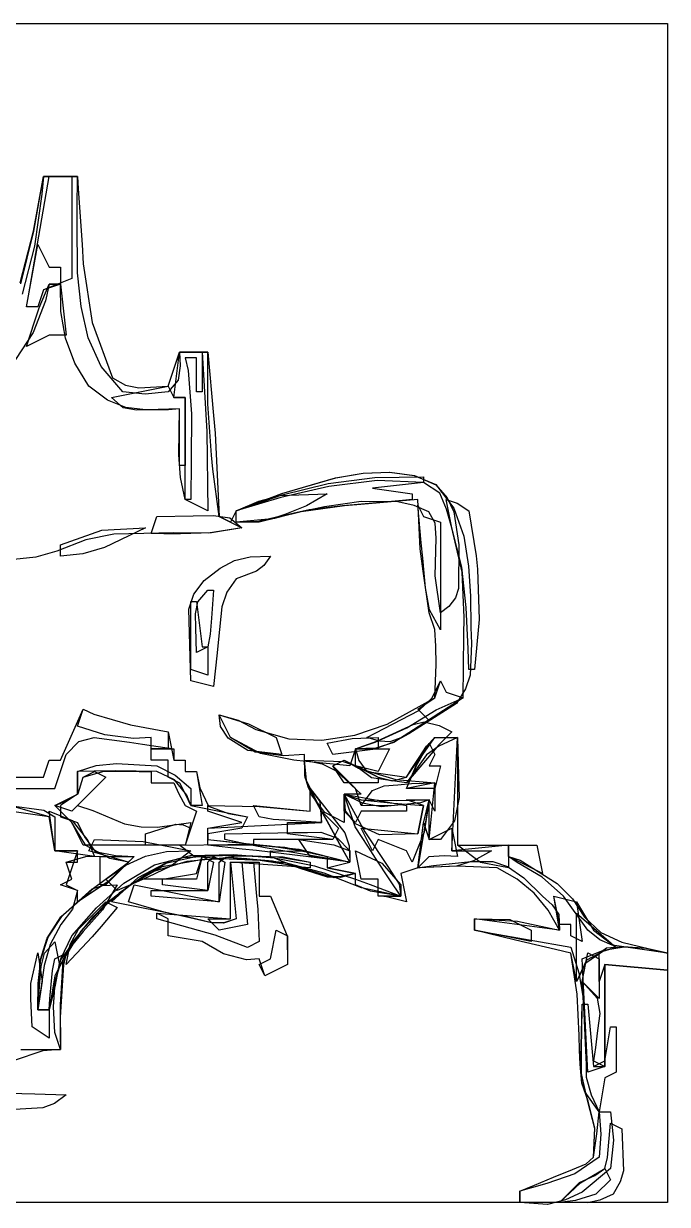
# Model space of a CAD drawing. Extents: x -0.2 to 55, y -0.1 to 55.
# Drawn here: x 25 to 55, y -0.1 to 55 of the extents above; entities that cross this region are included whole.
import ezdxf

# ---------------------------------------------------------------- set-up
doc = ezdxf.new("R2010")
doc.units = 0

msp = doc.modelspace()

# ---------------------------------------------------------------- linework, layer by layer
at = {"layer": 'Layer 1', "color": 7}
for points in [[(0, 55.0333), (55.033264, 55.0333), (55.033264, 0.000036), (0, 0.000036), (0, 55.0333), (0, 55.0333)], [(26.1938, 47.8896), (27.252132, 47.8896), (27.252132, 43.127106), (25.929217, 42.59794), (25.664634, 41.804191), (25.135468, 41.804191), (25.23262, 42.329223), (26.1938, 47.8896), (26.1938, 47.8896)], [(25.6646, 44.7146), (26.193766, 43.656268), (26.722932, 43.656268), (26.722932, 42.862519), (25.929183, 42.597936), (25.6646, 41.804187), (25.135434, 41.804187), (25.6646, 44.7146), (25.6646, 44.7146)], [(26.1938, 42.8625), (26.722966, 42.8625), (26.987549, 40.481253), (26.1938, 40.481253), (25.135468, 39.952087), (25.515806, 41.109638), (25.729746, 41.76076), (26.1938, 42.8625), (26.1938, 42.8625)], [(32.2792, 39.6875), (33.337532, 39.6875), (33.548737, 35.98594), (33.602115, 32.279176), (32.543783, 32.808342), (32.543783, 37.570836), (32.014617, 37.570836), (32.2792, 39.6875), (32.2792, 39.6875)], [(32.2792, 39.6875), (33.337532, 39.6875), (33.337532, 37.835419), (33.072949, 37.835419), (33.072949, 39.422917), (32.543783, 39.422917), (32.67446, 38.841881), (32.834204, 36.81326), (32.83162, 36.10271), (32.824902, 35.37149), (32.821285, 34.624766), (32.808366, 32.808342), (32.543783, 32.808342), (32.543783, 37.570836), (32.014617, 37.570836), (32.2792, 39.6875), (32.2792, 39.6875)], [(31.75, 38.1), (32.014583, 37.570834), (32.543749, 37.570834), (32.543749, 34.395838), (32.279166, 34.395838), (32.279166, 37.041668), (30.263788, 36.989992), (29.645997, 37.101354), (29.10417, 37.570834), (31.75, 38.1), (31.75, 38.1)], [(44.232, 33.5194), (45.070852, 32.4078), (45.540324, 31.104352), (45.758969, 29.705926), (45.845336, 28.309389), (45.872208, 26.838679), (45.90218, 26.090922), (45.827895, 24.614704), (45.616051, 23.980914), (45.197315, 23.297815), (42.978331, 21.877748), (42.233158, 21.467438), (41.494057, 21.204276), (40.481329, 21.166681), (40.644125, 20.624809), (41.010495, 20.108349), (42.862576, 19.843766), (43.114757, 20.248909), (43.457888, 20.769807), (43.792751, 21.290704), (44.185491, 21.695847), (45.243823, 21.695847), (45.243823, 16.66877), (47.62507, 16.66877), (47.62507, 16.139604), (48.170773, 15.97424), (49.899504, 14.890956), (50.603351, 14.172482), (51.163868, 13.311873), (51.932615, 12.593736), (52.90567, 12.155123), (55.033394, 11.641693), (55.033394, 0.000041), (48.154236, 0.000041), (48.154236, 0.529207), (48.839465, 0.809293), (49.725198, 1.174128), (50.608864, 1.536896), (51.245607, 1.795041), (51.593815, 2.116705), (51.65038, 3.457484), (51.331687, 4.72507), (51.047294, 5.563762), (50.964397, 6.448218), (50.937009, 7.107092), (50.915821, 7.788703), (50.826925, 9.726839), (50.535483, 11.641693), (49.820282, 11.806024), (48.88184, 12.022031), (47.951665, 12.235971), (46.037572, 12.700025), (46.037572, 13.229191), (48.041139, 13.132533), (50.006317, 12.700025), (49.475196, 13.63719), (48.822043, 14.433176), (48.033424, 15.09019), (47.095904, 15.610438), (45.244442, 15.694669), (43.391742, 15.610438), (43.656325, 17.708203), (43.920908, 18.785434), (43.524034, 18.653143), (41.677097, 18.471467), (40.805779, 18.633206), (39.952163, 19.050017), (40.922896, 17.299726), (42.019218, 15.626975), (42.525646, 14.851829), (42.597993, 14.287523), (40.765742, 14.684195), (39.016821, 15.362392), (37.21577, 15.853594), (35.266275, 16.057672), (33.30354, 15.989299), (31.46277, 15.663148), (30.050009, 14.860186), (28.782108, 13.840689), (27.669599, 12.64851), (26.723013, 11.327501), (26.193847, 8.995863), (25.664681, 8.995863), (25.781545, 11.292869), (26.103829, 12.33827), (26.73955, 13.32841), (28.260744, 14.672755), (29.898009, 15.875021), (29.021578, 16.056922), (27.905669, 16.65429), (27.252179, 17.727102), (26.45843, 18.520851), (27.516762, 19.050017), (27.516762, 20.108349), (28.392734, 20.399278), (29.331962, 20.491504), (31.220924, 20.372932), (32.073832, 19.949132), (32.808422, 19.3146), (32.808422, 18.520851), (35.454252, 17.991685), (35.189669, 17.462519), (33.602171, 17.197936), (33.602171, 16.933353), (34.578855, 16.836202), (35.867663, 16.701843), (36.508967, 16.638798), (38.383071, 16.353791), (40.216746, 15.875021), (39.753726, 16.705977), (39.158414, 17.793248), (38.85249, 18.339984), (38.563103, 18.87225), (38.294385, 19.3593), (38.12437, 19.915499), (38.100082, 20.902098), (37.124432, 20.852489), (35.81133, 21.022105), (34.660503, 21.695847), (34.131337, 22.754179), (35.01651, 22.508359), (35.83459, 22.076185), (37.377179, 21.648025), (38.915922, 21.577907), (40.447753, 21.81894), (41.969609, 22.324232), (44.185491, 23.547928), (44.251637, 25.11889), (44.239235, 25.969483), (44.181553, 26.742709), (43.920908, 27.516673), (43.639789, 29.467973), (43.498196, 30.51597), (43.391742, 32.808333), (40.729376, 32.576823), (39.973351, 32.513778), (37.956845, 32.237006), (35.983418, 31.750001), (34.925086, 31.750001), (34.925086, 32.279167), (37.047331, 33.094423), (39.55452, 33.824399), (40.835927, 34.039508), (42.07372, 34.091818), (43.221284, 33.934168), (44.232, 33.5194), (44.232, 33.5194)], [(44.232, 33.5194), (45.070852, 32.4078), (45.540324, 31.104352), (45.758969, 29.705926), (45.845336, 28.309389), (45.872208, 26.838679), (45.90218, 26.090922), (45.827895, 24.614704), (45.616051, 23.980914), (45.197315, 23.297815), (42.978331, 21.877748), (42.233158, 21.467438), (41.494057, 21.204276), (40.481329, 21.166681), (40.216746, 20.372932), (38.182764, 20.587906), (37.604506, 20.644233), (36.056008, 20.948495), (34.660503, 21.695847), (34.131337, 22.754179), (35.01651, 22.508359), (35.83459, 22.076185), (37.377179, 21.648025), (38.915922, 21.577907), (40.447753, 21.81894), (41.969609, 22.324232), (44.185491, 23.547928), (44.251637, 25.11889), (44.239235, 25.969483), (44.181553, 26.742709), (43.920908, 27.516673), (43.639789, 29.467973), (43.498196, 30.51597), (43.391742, 32.808333), (40.729376, 32.576823), (39.973351, 32.513778), (37.956845, 32.237006), (35.983418, 31.750001), (34.925086, 31.750001), (34.925086, 32.279167), (37.047331, 33.094423), (39.55452, 33.824399), (40.835927, 34.039508), (42.07372, 34.091818), (43.221284, 33.934168), (44.232, 33.5194), (44.232, 33.5194)], [(44.2391, 33.5049), (44.760138, 32.8944), (45.064759, 32.236327), (45.3026, 30.704041), (45.29175, 28.659502), (45.143212, 28.223457), (44.841646, 27.817399), (44.44994, 27.516643), (44.196052, 29.250508), (44.253569, 31.015133), (44.19818, 31.709993), (43.900103, 32.238829), (43.225218, 32.535958), (42.456654, 32.700674), (40.755855, 32.721337), (39.032448, 32.47775), (37.521172, 32.146845), (36.699518, 31.923603), (35.940521, 31.771675), (34.924952, 31.749971), (34.924952, 32.279137), (37.047692, 33.094888), (39.562655, 33.827058), (40.847677, 34.041819), (42.087303, 34.091707), (43.233717, 33.928732), (44.2391, 33.5049), (44.2391, 33.5049)], [(43.6562, 33.8667), (43.6562, 33.602117), (41.274953, 33.337534), (43.127034, 33.072951), (43.127034, 32.808368), (42.670667, 32.76819), (40.596959, 32.576858), (39.879174, 32.513813), (38.3266, 32.332649), (36.80288, 31.996016), (35.95345, 31.780783), (34.924961, 31.750036), (34.924961, 32.279202), (37.066307, 33.036965), (39.204496, 33.556968), (41.385727, 33.834963), (43.6562, 33.8667), (43.6562, 33.8667)], [(39.1583, 33.0729), (38.205302, 32.517718), (37.190464, 32.113787), (36.579649, 31.905014), (34.924972, 31.749985), (34.924972, 32.279151), (35.97554, 32.733764), (36.977483, 32.994987), (39.1583, 33.0729), (39.1583, 33.0729)], [(43.3917, 32.5438), (43.656283, 32.014634), (44.450032, 31.750051), (44.450032, 26.722974), (43.935485, 27.665946), (43.753435, 28.693911), (43.686255, 29.373455), (43.62321, 30.079871), (43.553964, 30.795588), (43.3917, 32.5438), (43.3917, 32.5438)], [(44.7146, 32.8083), (45.227488, 32.64216), (45.772932, 32.279134), (46.120197, 30.179006), (46.183113, 29.568773), (46.259516, 27.215877), (46.037515, 24.87081), (45.772932, 24.87081), (45.733658, 25.847493), (45.673713, 27.136302), (45.648909, 27.777606), (45.442272, 29.655036), (44.979183, 31.485385), (44.7146, 32.8083), (44.7146, 32.8083)], [(31.2208, 32.0146), (32.907517, 32.047673), (33.856295, 32.066276), (34.626014, 31.954914), (35.189545, 31.485434), (33.768458, 31.255738), (32.328741, 31.204315), (31.546361, 31.211549), (30.956217, 31.220851), (31.2208, 32.0146), (31.2208, 32.0146)], [(30.6917, 31.4854), (28.774642, 30.575538), (27.762745, 30.276039), (26.722955, 30.162485), (26.722955, 30.691651), (28.645263, 31.385929), (30.6917, 31.4854), (30.6917, 31.4854)], [(36.5125, 30.1625), (36.214458, 29.727193), (35.862003, 29.46663), (34.925002, 29.104168), (34.476248, 28.480789), (34.253998, 27.802133), (34.09818, 26.292974), (34.028934, 25.65012), (33.86667, 24.077091), (32.808338, 24.341674), (32.713952, 27.700555), (32.938311, 28.401824), (33.420186, 29.038022), (34.170549, 29.616761), (34.842209, 29.974591), (35.575935, 30.145256), (36.5125, 30.1625), (36.5125, 30.1625)], [(33.6021, 28.575), (33.866683, 28.575), (33.767464, 27.268621), (33.711654, 26.533783), (33.6021, 25.92917), (33.072934, 25.664587), (33.039861, 26.822138), (33.021258, 27.47326), (33.13262, 28.040408), (33.6021, 28.575), (33.6021, 28.575)], [(32.8083, 28.0458), (33.072883, 28.0458), (33.337466, 25.929136), (33.602049, 25.929136), (33.602049, 24.606221), (32.8083, 24.870804), (32.8083, 28.0458), (32.8083, 28.0458)], [(44.45, 24.3417), (44.714583, 23.812534), (45.508332, 23.547951), (42.279071, 21.46436), (41.436876, 21.203911), (40.481255, 21.166704), (40.216672, 20.372955), (38.18269, 20.587929), (37.604432, 20.644256), (36.055934, 20.948518), (34.660429, 21.69587), (34.131263, 22.754202), (35.016436, 22.508381), (35.834516, 22.076208), (37.377105, 21.648048), (38.915847, 21.57793), (40.447679, 21.818962), (41.969534, 22.324255), (44.185417, 23.547951), (44.45, 24.3417), (44.45, 24.3417)], [(44.45, 24.3417), (44.714583, 23.812534), (45.508332, 23.547951), (42.641327, 21.708272), (42.082964, 21.506218), (41.622269, 21.530506), (41.010421, 21.69587), (43.434043, 22.967109), (44.065131, 23.557245), (44.45, 24.3417), (44.45, 24.3417)], [(44.45, 24.3417), (44.714583, 23.812534), (45.508332, 23.547951), (43.920834, 22.489619), (43.391668, 23.018785), (44.185417, 23.547951), (44.45, 24.3417), (44.45, 24.3417)], [(27.7812, 23.0187), (28.277293, 22.78719), (29.99506, 22.301736), (31.749945, 21.960368), (31.749945, 21.166619), (30.956196, 21.166619), (30.956196, 21.695785), (30.129374, 21.662712), (28.795151, 21.82174), (27.516617, 22.224951), (27.7812, 23.0187), (27.7812, 23.0187)], [(34.1313, 22.7542), (35.49805, 22.340457), (36.77713, 21.695868), (37.041713, 20.902119), (35.468094, 21.096309), (34.544711, 21.679332), (34.182976, 22.222967), (34.1313, 22.7542), (34.1313, 22.7542)], [(44.3839, 22.2581), (44.979212, 21.960444), (44.367364, 21.365132), (42.862548, 19.579197), (41.22544, 19.827244), (40.481301, 20.372946), (40.481301, 21.166695), (41.473487, 21.530497), (43.17674, 22.307709), (43.687303, 22.437934), (44.3839, 22.2581), (44.3839, 22.2581)], [(44.1854, 21.6958), (45.243732, 21.6958), (45.293341, 19.909865), (45.321247, 18.905276), (45.110639, 17.807716), (44.449983, 16.933306), (43.920817, 16.933306), (43.920817, 18.785387), (43.523943, 18.653095), (41.677006, 18.47142), (40.805687, 18.633158), (39.952072, 19.04997), (40.922805, 17.299679), (42.019127, 15.626927), (42.525555, 14.851782), (42.597902, 14.287476), (41.192305, 14.527254), (40.481238, 14.816642), (40.481238, 15.345808), (39.158323, 15.610391), (40.216655, 15.874974), (39.753635, 16.715232), (39.158323, 17.809737), (38.852399, 18.363191), (38.194042, 19.690434), (38.099991, 20.637468), (39.902602, 20.576677), (40.677361, 20.324584), (41.53957, 19.843719), (42.201028, 19.678355), (42.862485, 19.843719), (43.839168, 21.290657), (44.1854, 21.6958), (44.1854, 21.6958)], [(41.5396, 21.6958), (41.5396, 21.166634), (39.422936, 20.902051), (39.158353, 21.431217), (40.336495, 21.662672), (41.5396, 21.6958), (41.5396, 21.6958)], [(44.1854, 21.6958), (45.243732, 21.6958), (45.293341, 19.909865), (45.321247, 18.905276), (45.110639, 17.807716), (44.449983, 16.933306), (43.920817, 16.933306), (44.1854, 19.579136), (42.862485, 19.314553), (43.393823, 20.582561), (44.1854, 21.6958), (44.1854, 21.6958)], [(30.9563, 21.1667), (32.014632, 21.1667), (32.014632, 20.637534), (32.543798, 20.637534), (32.543798, 20.108368), (33.072964, 20.108368), (33.337547, 18.52087), (32.808381, 18.52087), (32.576871, 19.0335), (32.284361, 19.574237), (31.750049, 19.843785), (31.750049, 20.637534), (30.9563, 20.637534), (30.9563, 21.1667), (30.9563, 21.1667)], [(40.4813, 21.1667), (42.068798, 21.1667), (41.539632, 20.108368), (40.4813, 20.372951), (40.4813, 21.1667), (40.4813, 21.1667)], [(43.9208, 21.4312), (44.185383, 20.902034), (43.9208, 20.372868), (44.449966, 20.372868), (44.185383, 19.314536), (42.862468, 19.314536), (43.326889, 20.403263), (43.9208, 21.4312), (43.9208, 21.4312)], [(31.2208, 20.3729), (32.073708, 19.9491), (32.808298, 19.314568), (32.808298, 18.520819), (35.454128, 17.991653), (35.189545, 17.462487), (33.602047, 17.197904), (33.602047, 16.933321), (34.615937, 16.826868), (35.933685, 16.685274), (36.60186, 16.615511), (37.245231, 16.545748), (37.837248, 16.482768), (39.15829, 16.139572), (39.15829, 15.610406), (40.481205, 15.345823), (39.493015, 15.146965), (38.46376, 15.461578), (36.61826, 15.931051), (34.615231, 16.095239), (32.622374, 15.917791), (30.807389, 15.362359), (29.462201, 14.435025), (28.222503, 13.322317), (27.187977, 12.034872), (26.458306, 10.583329), (26.193723, 8.995831), (25.664557, 8.995831), (25.781421, 11.292837), (26.103705, 12.338238), (26.739425, 13.328378), (28.26062, 14.672723), (29.897885, 15.874989), (29.021454, 16.05689), (27.905544, 16.654258), (27.252055, 17.72707), (26.458306, 18.520819), (27.516638, 19.049985), (27.516638, 20.108317), (28.39261, 20.399245), (29.331838, 20.491472), (31.2208, 20.3729), (31.2208, 20.3729)], [(38.1, 20.6375), (38.934761, 20.474777), (39.587554, 20.153476), (40.74583, 19.050002), (39.952081, 19.050002), (39.952081, 17.727087), (39.051153, 18.195621), (38.430729, 19.033466), (38.141341, 19.841684), (38.1, 20.6375), (38.1, 20.6375)], [(39.9521, 20.6375), (40.613557, 20.273698), (42.359483, 19.747602), (44.185428, 19.579168), (44.185428, 18.256253), (43.920845, 18.785419), (43.523971, 18.653128), (42.141721, 18.510887), (40.745849, 18.520836), (40.481266, 19.314585), (39.422934, 20.372917), (39.9521, 20.6375), (39.9521, 20.6375)], [(39.9521, 20.6375), (41.539598, 19.843751), (41.539598, 19.579168), (39.9521, 19.579168), (39.422934, 20.372917), (39.9521, 20.6375), (39.9521, 20.6375)], [(28.3104, 20.1083), (28.839566, 19.843717), (27.516651, 18.520802), (28.227718, 18.289292), (29.715997, 17.677444), (30.493299, 17.526201), (31.254864, 17.517595), (32.808311, 17.727053), (32.543728, 16.668721), (27.781234, 16.668721), (27.252068, 17.727053), (26.458319, 18.520802), (26.970949, 18.735776), (27.547257, 19.087425), (27.781234, 19.843717), (28.3104, 20.1083), (28.3104, 20.1083)], [(28.3104, 20.1083), (28.839566, 19.843717), (27.252068, 18.256219), (26.458319, 18.520802), (26.970949, 18.735776), (27.547257, 19.087425), (27.781234, 19.843717), (28.3104, 20.1083), (28.3104, 20.1083)], [(29.6664, 20.1247), (30.39607, 20.117465), (30.956242, 20.108164), (30.956242, 19.578998), (32.014574, 19.578998), (32.246084, 19.066368), (32.538594, 18.525631), (33.072906, 18.256083), (32.54374, 16.668585), (27.781246, 16.668585), (27.25208, 17.726917), (26.458331, 18.520666), (26.970961, 18.735639), (27.547269, 19.087289), (27.781246, 19.843581), (28.695224, 20.11297), (29.6664, 20.1247), (29.6664, 20.1247)], [(38.3646, 19.3146), (39.985171, 17.256099), (40.187742, 16.642112), (40.216681, 15.875021), (39.446703, 15.989743), (35.867598, 16.420723), (35.20459, 16.493587), (33.602106, 16.66877), (33.602106, 17.462519), (35.189604, 17.727102), (33.602106, 18.256268), (33.602106, 18.520851), (35.989529, 18.488645), (38.3646, 18.256268), (38.3646, 19.3146), (38.3646, 19.3146)], [(38.3646, 19.3146), (38.82762, 18.719288), (38.893766, 17.727102), (37.455096, 17.826321), (36.645844, 17.882131), (35.983353, 17.991685), (35.71877, 18.520851), (38.3646, 18.256268), (38.3646, 19.3146), (38.3646, 19.3146)], [(44.1854, 19.5792), (44.1854, 18.256285), (43.920817, 18.785451), (43.523943, 18.65316), (42.141693, 18.510919), (40.745821, 18.520868), (41.278088, 19.232322), (41.828958, 19.450009), (42.465611, 19.496518), (43.102263, 19.549228), (44.1854, 19.5792), (44.1854, 19.5792)], [(39.9521, 19.05), (40.745849, 18.785417), (42.382956, 18.768881), (43.25422, 18.776115), (43.920845, 18.785417), (43.391679, 15.610421), (42.59793, 15.345838), (42.862513, 14.022923), (41.804181, 14.287506), (42.59793, 14.287506), (42.086334, 15.060584), (41.423843, 16.073441), (41.086396, 16.581937), (40.763419, 17.07803), (40.465311, 17.53149), (39.9521, 19.05), (39.9521, 19.05)], [(39.9521, 19.05), (40.745849, 18.785417), (42.250665, 18.636589), (43.047514, 18.56941), (43.656262, 18.520834), (43.391679, 17.197919), (41.600547, 17.161095), (40.481266, 17.677476), (40.018246, 18.283123), (39.9521, 19.05), (39.9521, 19.05)], [(39.9521, 19.05), (42.862513, 18.520834), (42.862513, 18.256251), (40.745849, 18.256251), (40.481266, 17.727085), (39.9521, 18.256251), (39.9521, 19.05), (39.9521, 19.05)], [(42.8625, 18.7854), (43.920832, 18.7854), (43.687912, 17.278406), (43.127083, 15.874987), (42.8625, 16.404153), (41.539585, 16.933319), (41.275002, 16.404153), (40.745836, 17.462485), (43.391666, 17.197902), (43.656249, 18.520817), (42.8625, 18.7854), (42.8625, 18.7854)], [(26.1938, 18.2562), (27.269915, 17.820949), (27.996272, 16.900212), (28.310464, 16.139536), (26.458383, 16.404119), (26.1938, 18.2562), (26.1938, 18.2562)], [(38.8937, 18.2562), (39.687449, 17.462451), (39.422866, 16.933285), (35.718704, 16.933285), (35.718704, 16.668702), (33.60204, 16.668702), (33.60204, 17.462451), (38.8937, 17.727034), (38.8937, 18.2562), (38.8937, 18.2562)], [(38.8937, 18.2562), (39.687449, 17.462451), (39.422866, 16.933285), (37.306202, 17.197868), (37.306202, 17.727034), (38.8937, 17.727034), (38.8937, 18.2562), (38.8937, 18.2562)], [(32.8083, 17.4625), (32.543717, 16.668751), (30.691636, 16.668751), (30.691636, 17.197917), (32.097233, 17.652669), (32.440364, 17.625797), (32.8083, 17.4625), (32.8083, 17.4625)], [(43.6562, 17.7271), (43.920783, 16.933351), (44.979115, 17.462517), (44.979115, 16.404185), (46.831196, 16.404185), (45.988142, 15.940312), (45.192698, 15.698562), (43.391617, 15.610436), (43.6562, 17.7271), (43.6562, 17.7271)], [(43.6562, 17.7271), (43.920783, 16.933351), (44.979115, 17.462517), (45.243698, 16.139602), (44.615313, 16.172675), (43.909473, 16.134599), (43.391617, 15.610436), (43.6562, 17.7271), (43.6562, 17.7271)], [(34.3958, 17.1979), (36.859729, 17.247509), (37.566145, 17.267663), (38.245689, 17.275415), (38.871296, 17.288011), (39.646135, 17.010626), (40.216626, 16.404151), (40.216626, 15.874985), (36.264417, 16.552979), (35.716131, 16.664083), (34.3958, 16.933317), (34.3958, 17.1979), (34.3958, 17.1979)], [(28.3104, 16.9333), (30.578619, 16.839764), (32.808311, 16.404134), (31.867939, 15.691495), (30.790866, 15.180438), (29.986781, 14.822837), (29.368732, 14.552053), (28.839566, 15.081219), (29.897898, 15.874968), (28.045817, 16.404134), (28.3104, 16.9333), (28.3104, 16.9333)], [(32.2792, 16.6687), (34.528156, 16.701773), (35.162741, 16.715209), (37.181539, 16.581165), (39.158358, 16.139534), (39.158358, 15.610368), (40.481273, 15.345785), (39.762494, 15.195269), (39.136097, 15.23516), (37.813739, 15.673413), (36.039881, 15.959368), (34.239543, 16.039153), (32.96034, 16.15391), (32.2792, 16.6687), (32.2792, 16.6687)], [(37.8354, 16.9333), (39.472507, 16.693522), (40.216647, 16.404134), (40.216647, 15.874968), (38.364566, 16.139551), (37.8354, 16.9333), (37.8354, 16.9333)], [(45.2437, 16.6687), (47.624947, 16.6687), (47.624947, 15.610368), (46.3194, 15.860369), (45.2437, 16.6687), (45.2437, 16.6687)], [(47.625, 16.6687), (48.947915, 16.6687), (49.212498, 15.345785), (47.625, 16.139534), (47.625, 16.6687), (47.625, 16.6687)], [(28.8727, 16.156), (29.60237, 16.148765), (30.162542, 16.139464), (28.926309, 14.969486), (27.516712, 14.0228), (27.516712, 14.551966), (26.722963, 14.816549), (27.252129, 15.081132), (26.987546, 15.874881), (27.901524, 16.14427), (28.8727, 16.156), (28.8727, 16.156)], [(28.575, 16.1396), (30.162498, 16.1396), (28.839583, 14.816685), (28.575, 14.816685), (28.575, 16.1396), (28.575, 16.1396)], [(32.8083, 16.4042), (31.867928, 15.691561), (30.790855, 15.180504), (29.98677, 14.822903), (29.368721, 14.552119), (28.839555, 15.081285), (29.767917, 15.740435), (30.682479, 16.164238), (31.667766, 16.377294), (32.8083, 16.4042), (32.8083, 16.4042)], [(34.6935, 16.2057), (35.322918, 16.201566), (36.85325, 16.128195), (38.364589, 15.874971), (38.364589, 15.610388), (34.660427, 15.874971), (34.92501, 13.229141), (34.341494, 13.043753), (33.789512, 13.049776), (32.609909, 13.32836), (29.104184, 14.02289), (30.344143, 15.16204), (31.625272, 15.83961), (33.043185, 16.154524), (34.6935, 16.2057), (34.6935, 16.2057)], [(34.9538, 16.1748), (37.11438, 16.132204), (38.36444, 15.875077), (38.36444, 15.610494), (34.660278, 15.875077), (34.924861, 13.229247), (34.330981, 13.042223), (33.764552, 13.048999), (32.560151, 13.328466), (31.56073, 13.549641), (29.897784, 14.022996), (30.162367, 14.816745), (34.131112, 14.022996), (34.131112, 15.875077), (34.432385, 16.11098), (34.9538, 16.1748), (34.9538, 16.1748)], [(33.3375, 16.1396), (33.072917, 15.081268), (30.427087, 15.081268), (31.784597, 15.935432), (32.447842, 16.09611), (33.3375, 16.1396), (33.3375, 16.1396)], [(33.8667, 16.1396), (34.395866, 15.875017), (34.131283, 14.022936), (30.956287, 14.287519), (30.956287, 14.552102), (33.602117, 14.552102), (33.602117, 15.875017), (33.8667, 16.1396), (33.8667, 16.1396)], [(33.3375, 16.1396), (33.866666, 15.875017), (33.602083, 14.552102), (31.485419, 14.816685), (31.485419, 15.081268), (33.072917, 15.345851), (33.3375, 16.1396), (33.3375, 16.1396)], [(36.5125, 16.4042), (38.157876, 16.395932), (39.15833, 16.139617), (39.15833, 15.610451), (40.481245, 15.345868), (39.792427, 15.170689), (39.181143, 15.183973), (37.901561, 15.593915), (37.111946, 15.898805), (36.5125, 16.139617), (36.5125, 16.4042), (36.5125, 16.4042)], [(40.4813, 16.4042), (41.716478, 15.837283), (42.597964, 14.816702), (42.597964, 14.287536), (41.539632, 14.287536), (41.539632, 15.081285), (40.745883, 15.081285), (40.4813, 16.4042), (40.4813, 16.4042)], [(34.6604, 15.875), (35.983315, 15.875), (35.983315, 14.287502), (36.512481, 14.287502), (37.292056, 12.44487), (37.30623, 11.112506), (36.247898, 10.58334), (35.983315, 11.377089), (35.40454, 11.32748), (34.319875, 11.598088), (33.337485, 12.170838), (31.749987, 12.435421), (31.749987, 13.22917), (31.220821, 13.493753), (34.6604, 13.22917), (34.6604, 15.875), (34.6604, 15.875)], [(34.6604, 15.875), (35.718732, 15.875), (35.851024, 14.469403), (35.925437, 13.678754), (35.983315, 12.170838), (35.454149, 11.906255), (33.93073, 12.478829), (31.220821, 13.22917), (31.220821, 13.493753), (34.6604, 13.22917), (34.6604, 15.875), (34.6604, 15.875)], [(34.6604, 15.875), (35.189566, 15.875), (35.454149, 12.964587), (34.131234, 12.700004), (33.602068, 13.22917), (34.6604, 13.22917), (34.6604, 15.875), (34.6604, 15.875)], [(29.3688, 14.8167), (28.68693, 13.655879), (27.781302, 12.650427), (27.10164, 11.800848), (26.654247, 10.972069), (26.373507, 10.068831), (26.193804, 8.995874), (25.664638, 8.995874), (25.673382, 10.216934), (25.799364, 11.337573), (26.147371, 12.387035), (26.822189, 13.394566), (28.198114, 14.638933), (28.68974, 14.794479), (29.3688, 14.8167), (29.3688, 14.8167)], [(28.8396, 14.0229), (29.368766, 13.758317), (28.624626, 12.881886), (28.206048, 12.388893), (26.987519, 11.112487), (27.170978, 12.040693), (27.568044, 12.758577), (28.8396, 14.0229), (28.8396, 14.0229)], [(49.7417, 14.2875), (50.800032, 14.022917), (51.593781, 12.700002), (52.652113, 11.906253), (52.023728, 11.707816), (51.228261, 11.170979), (50.800032, 10.318755), (50.535449, 11.64167), (49.820248, 11.806001), (48.881805, 12.022008), (47.951631, 12.235948), (46.037538, 12.700002), (46.037538, 13.229168), (48.041105, 13.13251), (50.006283, 12.700002), (49.7417, 14.2875), (49.7417, 14.2875)], [(49.7417, 14.2875), (50.800032, 14.022917), (51.064615, 12.170836), (50.535449, 12.435419), (50.535449, 12.964585), (50.006283, 12.964585), (49.7417, 14.2875), (49.7417, 14.2875)], [(50.8, 13.4937), (52.652081, 11.906202), (52.023696, 11.707765), (51.2593, 11.308501), (50.8, 10.318704), (50.8, 13.4937), (50.8, 13.4937)], [(36.7771, 12.7), (37.306266, 12.435417), (37.306266, 11.112502), (36.247934, 10.583336), (35.983351, 11.112502), (36.512517, 11.377085), (36.7771, 12.7), (36.7771, 12.7)], [(46.0375, 13.2292), (47.682876, 13.212664), (48.68333, 12.700034), (48.68333, 12.170868), (46.0375, 12.700034), (46.0375, 13.2292), (46.0375, 13.2292)], [(26.4583, 12.1708), (26.655851, 11.152379), (26.474836, 10.136818), (26.318774, 9.488797), (26.193717, 8.995804), (25.664551, 8.995804), (25.76377, 10.285646), (25.81958, 11.011182), (25.981586, 11.628973), (26.4583, 12.1708), (26.4583, 12.1708)], [(25.6646, 11.6417), (25.861773, 10.327378), (25.6646, 8.99587), (26.193766, 8.99587), (26.193766, 7.672955), (25.400017, 8.202121), (25.333871, 9.5085), (25.346274, 10.210265), (25.6646, 11.6417), (25.6646, 11.6417)], [(55.0333, 11.6417), (55.0333, 10.847951), (52.122887, 11.112534), (52.122887, 6.35004), (51.329138, 6.085457), (51.064555, 11.377117), (52.050677, 11.767545), (53.014191, 11.934932), (53.995073, 11.889557), (55.0333, 11.6417), (55.0333, 11.6417)], [(51.3292, 11.6417), (51.858366, 11.377117), (51.858366, 9.525036), (51.064617, 10.318785), (51.3292, 11.6417), (51.3292, 11.6417)], [(52.9992, 11.9393), (54.033052, 11.865524), (55.033182, 11.641644), (55.033182, 10.847895), (52.122769, 11.112478), (51.858186, 10.318729), (51.858186, 11.641644), (52.19925, 11.877288), (52.9992, 11.9393), (52.9992, 11.9393)], [(52.1229, 11.1125), (55.033313, 10.847917), (55.033313, 0.000014), (48.154155, 0.000014), (48.154155, 0.52918), (48.839384, 0.809266), (49.725117, 1.174101), (50.608782, 1.536869), (51.245526, 1.795014), (51.593734, 2.116678), (51.653972, 3.449244), (51.328117, 4.703597), (51.026293, 5.999062), (51.031495, 7.342192), (51.03873, 7.901331), (51.064568, 9.260419), (51.329151, 9.260419), (51.593734, 6.350006), (52.1229, 6.350006), (52.1229, 11.1125), (52.1229, 11.1125)], [(51.0646, 10.3187), (51.761585, 9.534899), (51.877986, 8.810784), (51.775667, 8.020135), (51.679549, 7.223286), (51.593766, 6.614538), (52.122932, 6.349955), (51.329183, 6.085372), (51.0646, 10.3187), (51.0646, 10.3187)], [(51.0646, 9.26042), (51.329183, 9.26042), (51.593766, 6.350007), (52.122932, 6.61459), (52.387515, 8.202088), (52.652098, 8.202088), (52.652098, 6.085424), (52.122932, 5.820841), (51.858349, 4.233343), (51.197463, 5.137956), (50.987085, 6.263191), (51.014991, 7.342193), (51.025843, 7.901332), (51.0646, 9.26042), (51.0646, 9.26042)], [(24.9204, 5.07682), (25.521396, 5.065968), (26.987455, 5.027211), (26.439234, 4.607759), (25.89146, 4.417916), (24.573135, 4.33268), (23.545809, 4.272736), (22.754127, 4.233462), (22.754127, 2.381381), (21.960378, 2.381381), (21.921796, 3.935639), (22.224961, 4.688214), (22.86538, 4.98086), (23.526566, 5.096883), (24.9204, 5.07682), (24.9204, 5.07682)], [(51.8583, 4.23333), (52.387466, 4.23333), (52.517271, 2.908449), (52.387466, 1.5875), (51.061041, 0.482134), (50.288241, 0.124672), (49.435712, -0.095083), (48.154138, 0.000002), (48.154138, 0.529168), (48.839367, 0.809254), (49.7251, 1.174089), (50.608765, 1.536857), (51.245509, 1.795002), (51.593717, 2.116666), (51.742545, 3.191534), (51.8583, 4.23333), (51.8583, 4.23333)], [(52.3875, 3.70417), (52.916666, 3.439587), (52.98698, 1.47131), (52.833751, 0.959566), (52.503255, 0.380346), (51.887551, 0.095751), (51.300005, -0.028874), (50.006253, 0.000008), (50.926822, 0.924173), (51.64336, 1.256777), (52.114277, 1.575025), (52.247974, 2.0898), (52.3875, 3.70417), (52.3875, 3.70417)], [(52.1229, 1.5875), (52.387483, 1.058334), (51.69254, 0.38913), (50.750376, 0.082684), (50.006236, 0.000002), (50.977614, 0.915276), (52.1229, 1.5875), (52.1229, 1.5875)]]:
    msp.add_lwpolyline(points, close=True, dxfattribs=at)
for points in [[(0, 55.0333), (55.033264, 55.0333), (55.033264, 11.641688), (52.459593, 12.008496), (51.887583, 12.264059), (51.329102, 12.70002), (50.189121, 14.287518), (49.192468, 15.186008), (48.03215, 15.872949), (47.62494, 16.139599), (47.62494, 16.668765), (44.97911, 16.404182), (45.243693, 21.695842), (44.377634, 21.302731), (43.798349, 20.89619), (42.862446, 19.579178), (41.225339, 19.827225), (40.481199, 20.372927), (40.481199, 21.166676), (41.40724, 21.480868), (42.872921, 22.152395), (44.248406, 22.996019), (45.508276, 23.547923), (45.541349, 26.474872), (45.554785, 27.307379), (45.459935, 29.4284), (44.97911, 31.485413), (44.731063, 32.361844), (44.421549, 33.108051), (43.656195, 33.602077), (41.497186, 33.699008), (39.233919, 33.42684), (36.99898, 32.911562), (34.924956, 32.279162), (34.660373, 31.749996), (34.131207, 32.014579), (33.833551, 34.230462), (33.765468, 34.881971), (33.600411, 37.281783), (33.602041, 39.687486), (32.279126, 39.687486), (32.312199, 39.059101), (32.217114, 38.385242), (31.74996, 37.835405), (30.679237, 37.731654), (29.633296, 37.835405), (28.624145, 39.028714), (28.020777, 40.362051), (27.694502, 41.821125), (27.516632, 43.391648), (27.500096, 45.772895), (27.503713, 46.394045), (27.516632, 47.889559), (25.929134, 47.889559), (25.850586, 47.065838), (25.516201, 44.644057), (24.941127, 42.405991)], [(24.877895, 42.881905), (25.479433, 45.342082), (25.9292, 47.8896), (25.9292, 47.8896), (25.9292, 47.8896), (27.516698, 47.8896), (27.552678, 47.315992), (27.731672, 44.714604), (27.787999, 43.812335), (28.203541, 41.084183), (29.153805, 38.496904), (29.753732, 38.147936), (30.37344, 38.026925), (31.750026, 38.100029), (32.279192, 39.687527), (33.602107, 39.687527), (33.86669, 36.744041), (33.943171, 35.904817), (34.131273, 32.01462), (35.189605, 31.485454), (33.606248, 31.247223), (32.003305, 31.25136), (29.211622, 31.19087), (27.898175, 30.929003), (26.555518, 30.402317), (25.568802, 30.12492), (24.544139, 30.009632)], [(24.840055, 42.924787), (25.45867, 45.335618), (25.9292, 47.8896), (25.9292, 47.8896), (25.9292, 47.8896), (27.516698, 47.8896), (27.552678, 47.315992), (27.731672, 44.714604), (27.787999, 43.812335), (28.203541, 41.084183), (29.153805, 38.496904), (29.753732, 38.147936), (30.37344, 38.026925), (31.750026, 38.100029), (32.279192, 39.687527), (33.337524, 39.687527), (33.548729, 35.985967), (33.602107, 32.279203), (32.543775, 32.808369), (32.327099, 33.844722), (32.249375, 34.906583), (32.279192, 37.041697), (31.756227, 37.00449), (30.688308, 36.994646), (29.770136, 37.11789), (28.91742, 37.458319), (28.045864, 38.100029), (27.38444, 39.173446), (26.95395, 40.353759), (26.738687, 41.597831), (26.722949, 42.862523), (26.193783, 42.862523), (26.028419, 42.08531), (25.440351, 40.612632), (24.61858, 39.353276)], [(19.050106, 19.843766), (25.929264, 19.843766), (26.193847, 20.637515), (26.723013, 20.637515), (27.781345, 23.018762), (28.277438, 22.787252), (29.995205, 22.301798), (31.75009, 21.96043), (32.014673, 20.637515), (32.543839, 20.637515), (32.543839, 20.108349), (33.073005, 20.108349), (33.221833, 19.347673), (33.621735, 18.502585), (34.561285, 18.15705), (35.454252, 17.991685), (35.189669, 17.462519), (33.602171, 17.197936), (33.602171, 16.933353), (34.578855, 16.836202), (35.867663, 16.701843), (36.508967, 16.638798), (38.383071, 16.353791), (40.216746, 15.875021), (39.753726, 16.705977), (39.158414, 17.793248), (38.85249, 18.339984), (38.563103, 18.87225), (38.294385, 19.3593), (38.12437, 19.915499), (38.100082, 20.902098), (37.124432, 20.852489), (35.81133, 21.022105), (34.660503, 21.695847), (34.131337, 22.754179), (35.01651, 22.508359), (35.83459, 22.076185), (37.377179, 21.648025), (38.915922, 21.577907), (40.447753, 21.81894), (41.969609, 22.324232), (44.185491, 23.547928), (44.251637, 25.11889), (44.239235, 25.969483), (44.181553, 26.742709), (43.920908, 27.516673), (43.639789, 29.467973), (43.498196, 30.51597), (43.391742, 32.808333), (40.729376, 32.576823), (39.973351, 32.513778), (37.956845, 32.237006), (35.983418, 31.750001), (34.925086, 31.750001), (34.925086, 32.279167), (37.047331, 33.094423), (39.55452, 33.824399), (40.835927, 34.039508), (42.07372, 34.091818), (43.221284, 33.934168), (44.232, 33.5194), (44.232, 33.5194), (44.232, 33.5194), (45.070852, 32.4078), (45.540324, 31.104352), (45.758969, 29.705926), (45.845336, 28.309389), (45.872208, 26.838679), (45.90218, 26.090922), (45.827895, 24.614704), (45.616051, 23.980914), (45.197315, 23.297815), (42.978331, 21.877748), (42.233158, 21.467438), (41.494057, 21.204276), (40.481329, 21.166681), (40.644125, 20.624809), (41.010495, 20.108349), (42.862576, 19.843766), (43.114757, 20.248909), (43.457888, 20.769807), (43.792751, 21.290704), (44.185491, 21.695847), (45.243823, 21.695847), (45.243823, 16.66877), (47.62507, 16.66877), (47.62507, 16.139604), (48.170773, 15.97424), (49.899504, 14.890956), (50.603351, 14.172482), (51.163868, 13.311873), (51.932615, 12.593736), (52.90567, 12.155123), (55.033394, 11.641693), (55.033394, 0.000041), (48.154236, 0.000041), (48.154236, 0.529207), (48.839465, 0.809293), (49.725198, 1.174128), (50.608864, 1.536896), (51.245607, 1.795041), (51.593815, 2.116705), (51.65038, 3.457484), (51.331687, 4.72507), (51.047294, 5.563762), (50.964397, 6.448218), (50.937009, 7.107092), (50.915821, 7.788703), (50.826925, 9.726839), (50.535483, 11.641693), (49.820282, 11.806024), (48.88184, 12.022031), (47.951665, 12.235971), (46.037572, 12.700025), (46.037572, 13.229191), (48.041139, 13.132533), (50.006317, 12.700025), (49.475196, 13.63719), (48.822043, 14.433176), (48.033424, 15.09019), (47.095904, 15.610438), (45.244442, 15.694669), (43.391742, 15.610438), (43.656325, 17.708203), (43.920908, 18.785434), (43.524034, 18.653143), (41.677097, 18.471467), (40.805779, 18.633206), (39.952163, 19.050017), (40.922896, 17.299726), (42.019218, 15.626975), (42.525646, 14.851829), (42.597993, 14.287523), (40.765742, 14.684195), (39.016821, 15.362392), (37.21577, 15.853594), (35.266275, 16.057672), (33.30354, 15.989299), (31.46277, 15.663148), (30.053058, 14.877847), (28.767604, 13.870211), (27.673733, 12.666864), (26.838768, 11.294428), (26.703751, 9.221995), (26.723013, 7.143782), (25.896191, 7.077636), (24.516891, 6.609104)], [(19.049958, 19.843774), (25.929116, 19.843774), (26.193699, 20.637523), (26.722865, 20.637523), (27.781197, 23.01877), (28.27729, 22.78726), (29.995057, 22.301806), (31.749942, 21.960438), (32.014525, 20.637523), (32.543691, 20.637523), (32.543691, 20.108357), (33.072857, 20.108357), (33.33744, 18.520859), (32.808274, 18.520859), (32.609837, 19.016952), (32.045059, 19.719551), (31.220776, 20.108357), (29.302549, 20.14143), (28.289692, 20.12696), (27.516614, 20.108357), (27.516614, 19.050025), (26.722865, 18.520859), (26.722865, 17.991693), (27.516614, 17.72711), (27.847343, 17.065652), (28.347494, 16.379416), (29.286013, 16.189221), (30.162444, 16.139612), (28.926211, 14.969634), (27.516614, 14.022948), (27.516614, 14.552114), (26.722865, 14.816697), (27.252031, 15.08128), (26.987448, 15.875029), (27.516614, 15.875029), (27.516614, 16.404195), (26.458282, 16.404195), (26.193699, 17.991693), (24.341618, 18.256276)], [(22.489767, 19.314727), (26.458512, 19.314727), (26.987678, 20.902225), (27.573905, 21.51502), (28.288115, 21.703223), (29.9477, 21.481), (29.9477, 21.481), (29.9477, 21.481), (30.548696, 21.393667), (32.014755, 21.166808), (32.014755, 20.637642), (32.543921, 20.637642), (32.543921, 20.108476), (33.073087, 20.108476), (33.33767, 18.520978), (32.808504, 18.520978), (32.610066, 19.017071), (32.045289, 19.719669), (31.221006, 20.108476), (29.302779, 20.141549), (28.289922, 20.127079), (27.516844, 20.108476), (27.516844, 19.050144), (26.723095, 18.520978), (26.723095, 17.991812), (27.516844, 17.727229), (27.847572, 17.065771), (28.347724, 16.379534), (29.286243, 16.18934), (30.162674, 16.139731), (28.926441, 14.969753), (27.516844, 14.023067), (27.516844, 14.552233), (26.723095, 14.816816), (27.252261, 15.081399), (26.987678, 15.875148), (27.516844, 15.875148), (27.516844, 16.404314), (26.458512, 16.404314), (26.193929, 17.991812), (22.489767, 19.050144)], [(24.870812, 7.143782), (26.722893, 7.143782), (26.45831, 7.937531), (26.392335, 9.122254), (26.472179, 10.265955), (26.743526, 11.369922), (27.252059, 12.435442), (28.406386, 13.75796), (29.670598, 14.902849), (31.110597, 15.753964), (32.792282, 16.195156), (34.787518, 16.246099), (36.698893, 16.089299), (38.579195, 15.706956), (40.481209, 15.081272), (41.162304, 14.834259), (42.597873, 14.287523), (42.086277, 15.060601), (41.423786, 16.073458), (41.086339, 16.581954), (40.763362, 17.078047), (40.465254, 17.531507), (39.952043, 19.050017), (40.745792, 18.785434), (42.382899, 18.768898), (43.254163, 18.776132), (43.920788, 18.785434), (43.391622, 15.610438), (44.127493, 15.724126), (45.870932, 15.916014), (46.890466, 15.919902), (47.580644, 15.681726), (48.336017, 15.147418), (49.212448, 14.287523), (49.664099, 13.886514), (49.963435, 13.443648), (50.006197, 12.700025), (46.037452, 13.229191), (46.037452, 12.700025), (46.6493, 12.600806), (50.535363, 11.906276), (50.907143, 10.719414), (51.10007, 9.53684), (51.21439, 7.094173), (51.238162, 6.438916), (51.253148, 5.848126), (51.475671, 5.013224), (51.858278, 4.233369), (51.933358, 3.18464), (51.858278, 2.116705), (50.723789, 1.331721), (49.410885, 0.876472), (48.695684, 0.674934), (48.154116, 0.529207), (48.154116, 0.000041), (0.00001, 0.000041)], [(24.3417, 18.5208), (25.939781, 18.311779), (26.458364, 17.991634), (26.458364, 16.404136), (27.516696, 16.404136), (26.98753, 14.816638), (27.516696, 14.552055), (27.285849, 13.685964), (26.739483, 12.964557), (26.245137, 12.036022), (25.955435, 11.065055), (25.664615, 8.995812), (26.193781, 8.995812), (26.233055, 9.507408), (26.293, 10.169899), (26.34881, 10.830323), (26.458364, 11.377059), (26.98753, 11.641642), (26.856272, 11.084571), (26.706411, 8.648547), (26.713645, 7.791753), (26.722947, 7.143731), (25.896125, 7.077585), (24.516825, 6.609053)]]:
    msp.add_lwpolyline(points, dxfattribs=at)

doc.saveas('drawing.dxf')
